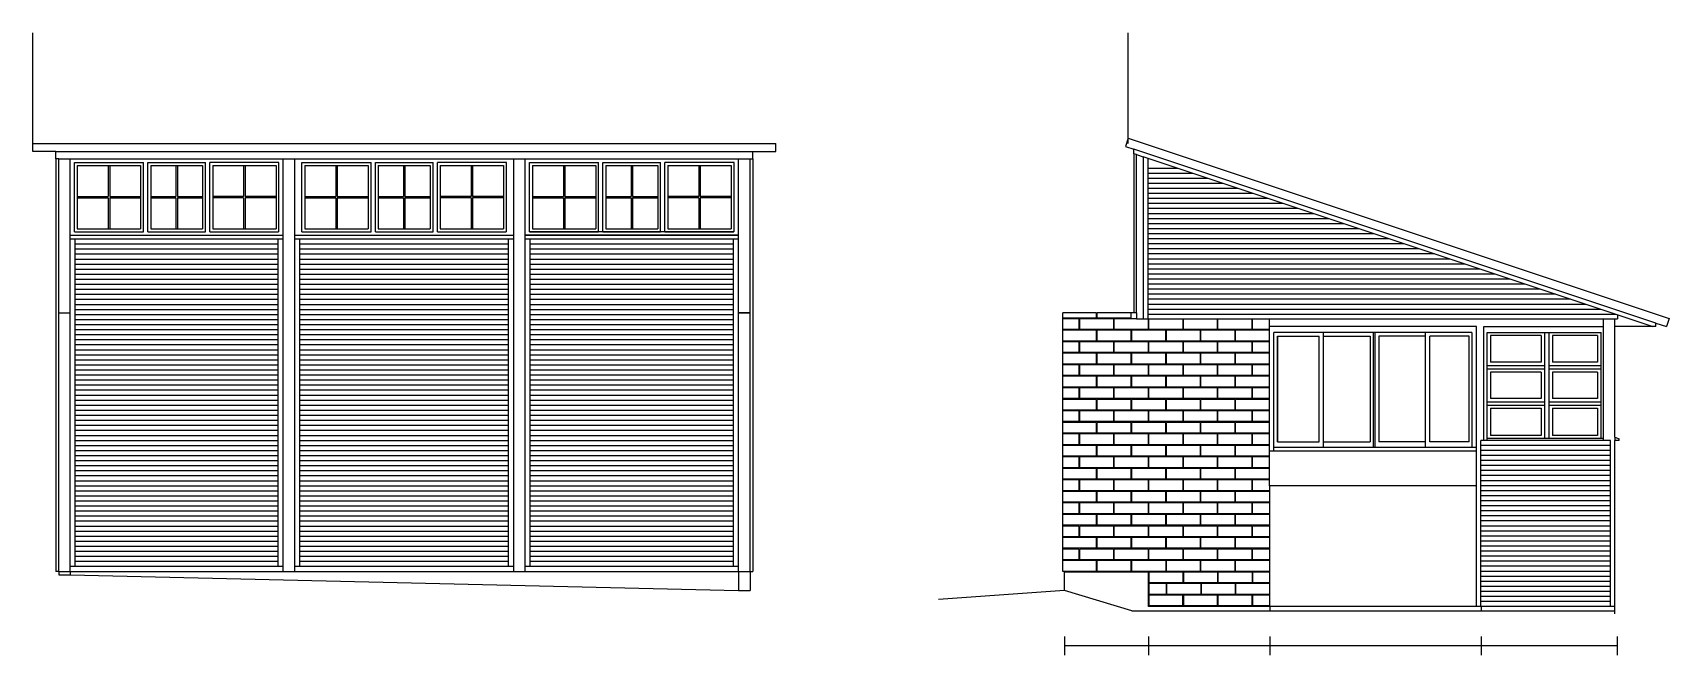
# Model space of a CAD drawing. Header units: inches. Extents: x 683 to 9370, y -498 to 3956.
# Drawn here: x 2832 to 3968, y 1784 to 2216 of the extents above; entities that cross this region are included whole.
import ezdxf

# ---------------------------------------------------------------- set-up
doc = ezdxf.new("R2010")
doc.units = ezdxf.units.IN
doc.header["$MEASUREMENT"] = 0
for name, color, linetype in [('blocks', 251, 'Continuous'), ('e1', 253, 'Continuous'), ('e2', 251, 'Continuous'), ('millwork', 40, 'Continuous'), ('walls', 7, 'Continuous')]:
    doc.layers.add(name, color=color, linetype=linetype)

msp = doc.modelspace()

# ---------------------------------------------------------------- linework, layer by layer
at = {"layer": 'blocks'}
for p, q in [((3570.8, 2018.2), (3547.3, 2018.2)), ((3558.6, 2017.7), (3547.3, 2017.7)), ((3558.6, 2017.7), (3558.6, 2010.2)), ((3582.6, 2017.7), (3559.1, 2017.7)), ((3559.1, 2010.2), (3559.1, 2017.7)), ((3570.8, 2018.2), (3570.8, 2021.7)), ((3571.3, 2018.2), (3571.3, 2021.7)), ((3594.8, 2018.2), (3571.3, 2018.2)), ((3582.6, 2017.7), (3582.6, 2010.2)), ((3598.6, 2017.7), (3583.1, 2017.7)), ((3583.1, 2010.2), (3583.1, 2017.7)), ((3594.8, 2018.2), (3594.8, 2021.7)), ((3606.6, 2017.7), (3606.6, 2010.2)), ((3607.1, 2010.2), (3607.1, 2017.7)), ((3630.6, 2017.7), (3630.6, 2010.2)), ((3631.1, 2010.2), (3631.1, 2017.7)), ((3654.6, 2017.7), (3654.6, 2010.2)), ((3655.1, 2010.2), (3655.1, 2017.7)), ((3678.6, 2017.7), (3678.6, 2010.2)), ((3679.1, 2010.2), (3679.1, 2017.7)), ((3558.6, 2010.2), (3547.3, 2010.2)), ((3570.8, 2009.7), (3547.3, 2009.7)), ((3570.8, 2002.2), (3547.3, 2002.2)), ((3558.6, 2001.7), (3547.3, 2001.7)), ((3558.6, 2001.7), (3558.6, 1994.2)), ((3582.6, 2010.2), (3559.1, 2010.2)), ((3582.6, 2001.7), (3559.1, 2001.7)), ((3559.1, 1994.2), (3559.1, 2001.7)), ((3570.8, 2002.2), (3570.8, 2009.7)), ((3594.8, 2009.7), (3571.3, 2009.7)), ((3571.3, 2002.2), (3571.3, 2009.7)), ((3594.8, 2002.2), (3571.3, 2002.2)), ((3582.6, 2001.7), (3582.6, 1994.2)), ((3606.6, 2010.2), (3583.1, 2010.2)), ((3583.1, 1994.2), (3583.1, 2001.7)), ((3606.6, 2001.7), (3583.1, 2001.7)), ((3594.8, 2002.2), (3594.8, 2009.7)), ((3595.3, 2002.2), (3595.3, 2009.7)), ((3618.8, 2009.7), (3595.3, 2009.7)), ((3618.8, 2002.2), (3595.3, 2002.2)), ((3606.6, 2001.7), (3606.6, 1994.2)), ((3630.6, 2010.2), (3607.1, 2010.2)), ((3630.6, 2001.7), (3607.1, 2001.7)), ((3607.1, 1994.2), (3607.1, 2001.7)), ((3618.8, 2002.2), (3618.8, 2009.7)), ((3642.8, 2009.7), (3619.3, 2009.7)), ((3619.3, 2002.2), (3619.3, 2009.7)), ((3642.8, 2002.2), (3619.3, 2002.2)), ((3630.6, 2001.7), (3630.6, 1994.2)), ((3654.6, 2010.2), (3631.1, 2010.2)), ((3631.1, 1994.2), (3631.1, 2001.7)), ((3654.6, 2001.7), (3631.1, 2001.7)), ((3642.8, 2009.7), (3642.8, 2002.2)), ((3666.8, 2009.7), (3643.3, 2009.7)), ((3643.3, 2002.2), (3643.3, 2009.7)), ((3666.8, 2002.2), (3643.3, 2002.2)), ((3654.6, 2001.7), (3654.6, 1994.2)), ((3678.6, 2010.2), (3655.1, 2010.2)), ((3678.6, 2001.7), (3655.1, 2001.7)), ((3655.1, 1994.2), (3655.1, 2001.7)), ((3666.8, 2009.7), (3666.8, 2002.2)), ((3690.8, 2009.7), (3667.3, 2009.7)), ((3667.3, 2002.2), (3667.3, 2009.7)), ((3690.8, 2002.2), (3667.3, 2002.2)), ((3678.6, 2001.7), (3678.6, 1994.2)), ((3690.8, 2010.2), (3679.1, 2010.2)), ((3679.1, 1994.2), (3679.1, 2001.7)), ((3690.8, 2001.7), (3679.1, 2001.7)), ((3558.6, 1994.2), (3547.3, 1994.2)), ((3570.8, 1993.7), (3547.3, 1993.7)), ((3582.6, 1994.2), (3559.1, 1994.2)), ((3570.8, 1986.2), (3570.8, 1993.7)), ((3594.8, 1993.7), (3571.3, 1993.7)), ((3571.3, 1986.2), (3571.3, 1993.7)), ((3606.6, 1994.2), (3583.1, 1994.2)), ((3594.8, 1986.2), (3594.8, 1993.7)), ((3595.3, 1986.2), (3595.3, 1993.7)), ((3618.8, 1993.7), (3595.3, 1993.7)), ((3630.6, 1994.2), (3607.1, 1994.2)), ((3618.8, 1986.2), (3618.8, 1993.7)), ((3642.8, 1993.7), (3619.3, 1993.7)), ((3619.3, 1986.2), (3619.3, 1993.7)), ((3654.6, 1994.2), (3631.1, 1994.2)), ((3642.8, 1993.7), (3642.8, 1986.2)), ((3666.8, 1993.7), (3643.3, 1993.7)), ((3643.3, 1986.2), (3643.3, 1993.7)), ((3678.6, 1994.2), (3655.1, 1994.2)), ((3666.8, 1993.7), (3666.8, 1986.2)), ((3690.8, 1993.7), (3667.3, 1993.7)), ((3667.3, 1986.2), (3667.3, 1993.7)), ((3690.8, 1994.2), (3679.1, 1994.2)), ((3570.8, 1986.2), (3547.3, 1986.2)), ((3558.6, 1985.7), (3547.3, 1985.7)), ((3558.6, 1978.2), (3547.3, 1978.2)), ((3570.8, 1977.7), (3547.3, 1977.7)), ((3558.6, 1985.7), (3558.6, 1978.2)), ((3559.1, 1978.2), (3559.1, 1985.7)), ((3582.6, 1985.7), (3559.1, 1985.7)), ((3582.6, 1978.2), (3559.1, 1978.2)), ((3570.8, 1970.2), (3570.8, 1977.7)), ((3594.8, 1986.2), (3571.3, 1986.2)), ((3594.8, 1977.7), (3571.3, 1977.7)), ((3571.3, 1970.2), (3571.3, 1977.7)), ((3582.6, 1985.7), (3582.6, 1978.2)), ((3583.1, 1978.2), (3583.1, 1985.7)), ((3606.6, 1985.7), (3583.1, 1985.7)), ((3606.6, 1978.2), (3583.1, 1978.2)), ((3594.8, 1970.2), (3594.8, 1977.7)), ((3618.8, 1986.2), (3595.3, 1986.2)), ((3595.3, 1970.2), (3595.3, 1977.7)), ((3618.8, 1977.7), (3595.3, 1977.7)), ((3606.6, 1985.7), (3606.6, 1978.2)), ((3630.6, 1985.7), (3607.1, 1985.7)), ((3607.1, 1978.2), (3607.1, 1985.7)), ((3630.6, 1978.2), (3607.1, 1978.2)), ((3618.8, 1970.2), (3618.8, 1977.7)), ((3642.8, 1986.2), (3619.3, 1986.2)), ((3642.8, 1977.7), (3619.3, 1977.7)), ((3619.3, 1970.2), (3619.3, 1977.7)), ((3630.6, 1985.7), (3630.6, 1978.2)), ((3631.1, 1978.2), (3631.1, 1985.7)), ((3654.6, 1985.7), (3631.1, 1985.7)), ((3654.6, 1978.2), (3631.1, 1978.2)), ((3642.8, 1977.7), (3642.8, 1970.2)), ((3666.8, 1986.2), (3643.3, 1986.2)), ((3666.8, 1977.7), (3643.3, 1977.7)), ((3643.3, 1970.2), (3643.3, 1977.7)), ((3654.6, 1985.7), (3654.6, 1978.2)), ((3655.1, 1978.2), (3655.1, 1985.7)), ((3678.6, 1985.7), (3655.1, 1985.7)), ((3678.6, 1978.2), (3655.1, 1978.2)), ((3666.8, 1977.7), (3666.8, 1970.2)), ((3690.8, 1986.2), (3667.3, 1986.2)), ((3690.8, 1977.7), (3667.3, 1977.7)), ((3667.3, 1970.2), (3667.3, 1977.7)), ((3678.6, 1985.7), (3678.6, 1978.2)), ((3679.1, 1978.2), (3679.1, 1985.7)), ((3690.8, 1985.7), (3679.1, 1985.7)), ((3690.8, 1978.2), (3679.1, 1978.2)), ((3570.8, 1970.2), (3547.3, 1970.2)), ((3558.6, 1969.7), (3547.3, 1969.7)), ((3558.6, 1969.7), (3558.6, 1962.2)), ((3582.6, 1969.7), (3559.1, 1969.7)), ((3559.1, 1962.2), (3559.1, 1969.7)), ((3594.8, 1970.2), (3571.3, 1970.2)), ((3582.6, 1969.7), (3582.6, 1962.2)), ((3583.1, 1962.2), (3583.1, 1969.7)), ((3606.6, 1969.7), (3583.1, 1969.7)), ((3618.8, 1970.2), (3595.3, 1970.2)), ((3606.6, 1969.7), (3606.6, 1962.2)), ((3630.6, 1969.7), (3607.1, 1969.7)), ((3607.1, 1962.2), (3607.1, 1969.7)), ((3642.8, 1970.2), (3619.3, 1970.2)), ((3630.6, 1969.7), (3630.6, 1962.2)), ((3631.1, 1962.2), (3631.1, 1969.7)), ((3654.6, 1969.7), (3631.1, 1969.7)), ((3666.8, 1970.2), (3643.3, 1970.2)), ((3654.6, 1969.7), (3654.6, 1962.2)), ((3678.6, 1969.7), (3655.1, 1969.7)), ((3655.1, 1962.2), (3655.1, 1969.7)), ((3690.8, 1970.2), (3667.3, 1970.2)), ((3678.6, 1969.7), (3678.6, 1962.2)), ((3679.1, 1962.2), (3679.1, 1969.7)), ((3690.8, 1969.7), (3679.1, 1969.7)), ((3558.6, 1962.2), (3547.3, 1962.2)), ((3570.8, 1961.7), (3547.3, 1961.7)), ((3582.6, 1962.2), (3559.1, 1962.2)), ((3570.8, 1954.2), (3570.8, 1961.7)), ((3594.8, 1961.7), (3571.3, 1961.7)), ((3571.3, 1954.2), (3571.3, 1961.7)), ((3606.6, 1962.2), (3583.1, 1962.2)), ((3594.8, 1954.2), (3594.8, 1961.7)), ((3595.3, 1954.2), (3595.3, 1961.7)), ((3618.8, 1961.7), (3595.3, 1961.7)), ((3630.6, 1962.2), (3607.1, 1962.2)), ((3618.8, 1954.2), (3618.8, 1961.7)), ((3642.8, 1961.7), (3619.3, 1961.7)), ((3619.3, 1954.2), (3619.3, 1961.7)), ((3654.6, 1962.2), (3631.1, 1962.2)), ((3642.8, 1961.7), (3642.8, 1954.2)), ((3666.8, 1961.7), (3643.3, 1961.7)), ((3643.3, 1954.2), (3643.3, 1961.7)), ((3678.6, 1962.2), (3655.1, 1962.2)), ((3666.8, 1961.7), (3666.8, 1954.2)), ((3690.8, 1961.7), (3667.3, 1961.7)), ((3667.3, 1954.2), (3667.3, 1961.7)), ((3690.8, 1962.2), (3679.1, 1962.2)), ((3570.8, 1954.2), (3547.3, 1954.2)), ((3558.6, 1953.7), (3547.3, 1953.7)), ((3558.6, 1946.2), (3547.3, 1946.2)), ((3570.8, 1945.7), (3547.3, 1945.7)), ((3558.6, 1953.7), (3558.6, 1946.2)), ((3582.6, 1953.7), (3559.1, 1953.7)), ((3559.1, 1946.2), (3559.1, 1953.7)), ((3582.6, 1946.2), (3559.1, 1946.2)), ((3570.8, 1938.2), (3570.8, 1945.7)), ((3594.8, 1954.2), (3571.3, 1954.2)), ((3594.8, 1945.7), (3571.3, 1945.7)), ((3571.3, 1938.2), (3571.3, 1945.7)), ((3582.6, 1953.7), (3582.6, 1946.2)), ((3583.1, 1946.2), (3583.1, 1953.7)), ((3606.6, 1953.7), (3583.1, 1953.7)), ((3606.6, 1946.2), (3583.1, 1946.2)), ((3594.8, 1938.2), (3594.8, 1945.7)), ((3618.8, 1954.2), (3595.3, 1954.2)), ((3595.3, 1938.2), (3595.3, 1945.7)), ((3618.8, 1945.7), (3595.3, 1945.7)), ((3606.6, 1953.7), (3606.6, 1946.2)), ((3630.6, 1953.7), (3607.1, 1953.7)), ((3607.1, 1946.2), (3607.1, 1953.7)), ((3630.6, 1946.2), (3607.1, 1946.2)), ((3618.8, 1938.2), (3618.8, 1945.7)), ((3642.8, 1954.2), (3619.3, 1954.2)), ((3642.8, 1945.7), (3619.3, 1945.7)), ((3619.3, 1938.2), (3619.3, 1945.7)), ((3630.6, 1953.7), (3630.6, 1946.2)), ((3631.1, 1946.2), (3631.1, 1953.7)), ((3654.6, 1953.7), (3631.1, 1953.7)), ((3654.6, 1946.2), (3631.1, 1946.2)), ((3642.8, 1945.7), (3642.8, 1938.2)), ((3666.8, 1954.2), (3643.3, 1954.2)), ((3666.8, 1945.7), (3643.3, 1945.7)), ((3643.3, 1938.2), (3643.3, 1945.7)), ((3654.6, 1953.7), (3654.6, 1946.2)), ((3678.6, 1953.7), (3655.1, 1953.7)), ((3655.1, 1946.2), (3655.1, 1953.7)), ((3678.6, 1946.2), (3655.1, 1946.2)), ((3666.8, 1945.7), (3666.8, 1938.2)), ((3690.8, 1954.2), (3667.3, 1954.2)), ((3690.8, 1945.7), (3667.3, 1945.7)), ((3667.3, 1938.2), (3667.3, 1945.7)), ((3678.6, 1953.7), (3678.6, 1946.2)), ((3679.1, 1946.2), (3679.1, 1953.7)), ((3690.8, 1953.7), (3679.1, 1953.7)), ((3690.8, 1946.2), (3679.1, 1946.2)), ((3570.8, 1938.2), (3547.3, 1938.2)), ((3558.6, 1937.7), (3547.3, 1937.7)), ((3558.6, 1937.7), (3558.6, 1930.2)), ((3582.6, 1937.7), (3559.1, 1937.7)), ((3559.1, 1930.2), (3559.1, 1937.7)), ((3594.8, 1938.2), (3571.3, 1938.2)), ((3582.6, 1937.7), (3582.6, 1930.2)), ((3583.1, 1930.2), (3583.1, 1937.7)), ((3606.6, 1937.7), (3583.1, 1937.7)), ((3618.8, 1938.2), (3595.3, 1938.2)), ((3606.6, 1937.7), (3606.6, 1930.2)), ((3630.6, 1937.7), (3607.1, 1937.7)), ((3607.1, 1930.2), (3607.1, 1937.7)), ((3642.8, 1938.2), (3619.3, 1938.2)), ((3630.6, 1937.7), (3630.6, 1930.2)), ((3631.1, 1930.2), (3631.1, 1937.7)), ((3654.6, 1937.7), (3631.1, 1937.7)), ((3666.8, 1938.2), (3643.3, 1938.2)), ((3654.6, 1937.7), (3654.6, 1930.2)), ((3678.6, 1937.7), (3655.1, 1937.7)), ((3655.1, 1930.2), (3655.1, 1937.7)), ((3690.8, 1938.2), (3667.3, 1938.2)), ((3678.6, 1937.7), (3678.6, 1930.2)), ((3679.1, 1930.2), (3679.1, 1937.7)), ((3690.8, 1937.7), (3679.1, 1937.7)), ((3558.6, 1930.2), (3547.3, 1930.2)), ((3570.8, 1929.7), (3547.3, 1929.7)), ((3570.8, 1922.2), (3547.3, 1922.2)), ((3558.6, 1921.7), (3547.3, 1921.7)), ((3558.6, 1921.7), (3558.6, 1914.2)), ((3582.6, 1930.2), (3559.1, 1930.2)), ((3582.6, 1921.7), (3559.1, 1921.7)), ((3559.1, 1914.2), (3559.1, 1921.7)), ((3570.8, 1922.2), (3570.8, 1929.7)), ((3594.8, 1929.7), (3571.3, 1929.7)), ((3571.3, 1922.2), (3571.3, 1929.7)), ((3594.8, 1922.2), (3571.3, 1922.2)), ((3582.6, 1921.7), (3582.6, 1914.2)), ((3606.6, 1930.2), (3583.1, 1930.2)), ((3583.1, 1914.2), (3583.1, 1921.7)), ((3606.6, 1921.7), (3583.1, 1921.7)), ((3594.8, 1922.2), (3594.8, 1929.7)), ((3595.3, 1922.2), (3595.3, 1929.7)), ((3618.8, 1929.7), (3595.3, 1929.7)), ((3618.8, 1922.2), (3595.3, 1922.2)), ((3606.6, 1921.7), (3606.6, 1914.2)), ((3630.6, 1930.2), (3607.1, 1930.2)), ((3630.6, 1921.7), (3607.1, 1921.7)), ((3607.1, 1914.2), (3607.1, 1921.7)), ((3618.8, 1922.2), (3618.8, 1929.7)), ((3642.8, 1929.7), (3619.3, 1929.7)), ((3619.3, 1922.2), (3619.3, 1929.7)), ((3642.8, 1922.2), (3619.3, 1922.2)), ((3630.6, 1921.7), (3630.6, 1914.2)), ((3654.6, 1930.2), (3631.1, 1930.2)), ((3631.1, 1914.2), (3631.1, 1921.7)), ((3654.6, 1921.7), (3631.1, 1921.7)), ((3642.8, 1929.7), (3642.8, 1922.2)), ((3666.8, 1929.7), (3643.3, 1929.7)), ((3643.3, 1922.2), (3643.3, 1929.7)), ((3666.8, 1922.2), (3643.3, 1922.2)), ((3654.6, 1921.7), (3654.6, 1914.2)), ((3678.6, 1930.2), (3655.1, 1930.2)), ((3678.6, 1921.7), (3655.1, 1921.7)), ((3655.1, 1914.2), (3655.1, 1921.7)), ((3666.8, 1929.7), (3666.8, 1922.2)), ((3690.8, 1929.7), (3667.3, 1929.7)), ((3667.3, 1922.2), (3667.3, 1929.7)), ((3690.8, 1922.2), (3667.3, 1922.2)), ((3678.6, 1921.7), (3678.6, 1914.2)), ((3690.8, 1930.2), (3679.1, 1930.2)), ((3679.1, 1914.2), (3679.1, 1921.7)), ((3690.8, 1921.7), (3679.1, 1921.7)), ((3558.6, 1914.2), (3547.3, 1914.2)), ((3570.8, 1913.7), (3547.3, 1913.7)), ((3582.6, 1914.2), (3559.1, 1914.2)), ((3570.8, 1906.2), (3570.8, 1913.7)), ((3571.3, 1906.2), (3571.3, 1913.7)), ((3594.8, 1913.7), (3571.3, 1913.7)), ((3606.6, 1914.2), (3583.1, 1914.2)), ((3594.8, 1906.2), (3594.8, 1913.7)), ((3595.3, 1906.2), (3595.3, 1913.7)), ((3618.8, 1913.7), (3595.3, 1913.7)), ((3630.6, 1914.2), (3607.1, 1914.2)), ((3618.8, 1906.2), (3618.8, 1913.7)), ((3619.3, 1906.2), (3619.3, 1913.7)), ((3642.8, 1913.7), (3619.3, 1913.7)), ((3654.6, 1914.2), (3631.1, 1914.2)), ((3642.8, 1913.7), (3642.8, 1906.2)), ((3643.3, 1906.2), (3643.3, 1913.7)), ((3666.8, 1913.7), (3643.3, 1913.7)), ((3678.6, 1914.2), (3655.1, 1914.2)), ((3666.8, 1913.7), (3666.8, 1906.2)), ((3667.3, 1906.2), (3667.3, 1913.7)), ((3690.8, 1913.7), (3667.3, 1913.7)), ((3690.8, 1914.2), (3679.1, 1914.2)), ((3570.8, 1906.2), (3547.3, 1906.2)), ((3558.6, 1905.7), (3547.3, 1905.7)), ((3558.6, 1898.2), (3547.3, 1898.2)), ((3570.8, 1897.7), (3547.3, 1897.7)), ((3558.6, 1905.7), (3558.6, 1898.2)), ((3582.6, 1905.7), (3559.1, 1905.7)), ((3559.1, 1898.2), (3559.1, 1905.7)), ((3582.6, 1898.2), (3559.1, 1898.2)), ((3570.8, 1890.2), (3570.8, 1897.7)), ((3594.8, 1906.2), (3571.3, 1906.2)), ((3594.8, 1897.7), (3571.3, 1897.7)), ((3571.3, 1890.2), (3571.3, 1897.7)), ((3582.6, 1905.7), (3582.6, 1898.2)), ((3606.6, 1905.7), (3583.1, 1905.7)), ((3583.1, 1898.2), (3583.1, 1905.7)), ((3606.6, 1898.2), (3583.1, 1898.2)), ((3594.8, 1890.2), (3594.8, 1897.7)), ((3618.8, 1906.2), (3595.3, 1906.2)), ((3595.3, 1890.2), (3595.3, 1897.7)), ((3618.8, 1897.7), (3595.3, 1897.7)), ((3606.6, 1905.7), (3606.6, 1898.2)), ((3630.6, 1905.7), (3607.1, 1905.7)), ((3607.1, 1898.2), (3607.1, 1905.7)), ((3630.6, 1898.2), (3607.1, 1898.2)), ((3618.8, 1890.2), (3618.8, 1897.7)), ((3642.8, 1906.2), (3619.3, 1906.2)), ((3642.8, 1897.7), (3619.3, 1897.7)), ((3619.3, 1890.2), (3619.3, 1897.7)), ((3630.6, 1905.7), (3630.6, 1898.2)), ((3654.6, 1905.7), (3631.1, 1905.7)), ((3631.1, 1898.2), (3631.1, 1905.7)), ((3654.6, 1898.2), (3631.1, 1898.2)), ((3642.8, 1897.7), (3642.8, 1890.2)), ((3666.8, 1906.2), (3643.3, 1906.2)), ((3666.8, 1897.7), (3643.3, 1897.7)), ((3643.3, 1890.2), (3643.3, 1897.7)), ((3654.6, 1905.7), (3654.6, 1898.2)), ((3678.6, 1905.7), (3655.1, 1905.7)), ((3655.1, 1898.2), (3655.1, 1905.7)), ((3678.6, 1898.2), (3655.1, 1898.2)), ((3666.8, 1897.7), (3666.8, 1890.2)), ((3690.8, 1906.2), (3667.3, 1906.2)), ((3690.8, 1897.7), (3667.3, 1897.7)), ((3667.3, 1890.2), (3667.3, 1897.7)), ((3678.6, 1905.7), (3678.6, 1898.2)), ((3690.8, 1905.7), (3679.1, 1905.7)), ((3679.1, 1898.2), (3679.1, 1905.7)), ((3690.8, 1898.2), (3679.1, 1898.2)), ((3570.8, 1890.2), (3547.3, 1890.2)), ((3558.6, 1889.7), (3547.3, 1889.7)), ((3558.6, 1889.7), (3558.6, 1882.2)), ((3582.6, 1889.7), (3559.1, 1889.7)), ((3559.1, 1882.2), (3559.1, 1889.7)), ((3594.8, 1890.2), (3571.3, 1890.2)), ((3582.6, 1889.7), (3582.6, 1882.2)), ((3583.1, 1882.2), (3583.1, 1889.7)), ((3606.6, 1889.7), (3583.1, 1889.7)), ((3618.8, 1890.2), (3595.3, 1890.2)), ((3606.6, 1889.7), (3606.6, 1882.2)), ((3630.6, 1889.7), (3607.1, 1889.7)), ((3607.1, 1882.2), (3607.1, 1889.7)), ((3642.8, 1890.2), (3619.3, 1890.2)), ((3630.6, 1889.7), (3630.6, 1882.2)), ((3631.1, 1882.2), (3631.1, 1889.7)), ((3654.6, 1889.7), (3631.1, 1889.7)), ((3666.8, 1890.2), (3643.3, 1890.2)), ((3654.6, 1889.7), (3654.6, 1882.2)), ((3678.6, 1889.7), (3655.1, 1889.7)), ((3655.1, 1882.2), (3655.1, 1889.7)), ((3690.8, 1890.2), (3667.3, 1890.2)), ((3678.6, 1889.7), (3678.6, 1882.2)), ((3679.1, 1882.2), (3679.1, 1889.7)), ((3690.8, 1889.7), (3679.1, 1889.7)), ((3558.6, 1882.2), (3547.3, 1882.2)), ((3570.8, 1881.7), (3547.3, 1881.7)), ((3582.6, 1882.2), (3559.1, 1882.2)), ((3570.8, 1874.2), (3570.8, 1881.7)), ((3594.8, 1881.7), (3571.3, 1881.7)), ((3571.3, 1874.2), (3571.3, 1881.7)), ((3606.6, 1882.2), (3583.1, 1882.2)), ((3594.8, 1874.2), (3594.8, 1881.7)), ((3595.3, 1874.2), (3595.3, 1881.7)), ((3618.8, 1881.7), (3595.3, 1881.7)), ((3630.6, 1882.2), (3607.1, 1882.2)), ((3618.8, 1874.2), (3618.8, 1881.7)), ((3642.8, 1881.7), (3619.3, 1881.7)), ((3619.3, 1874.2), (3619.3, 1881.7)), ((3654.6, 1882.2), (3631.1, 1882.2)), ((3642.8, 1881.7), (3642.8, 1874.2)), ((3666.8, 1881.7), (3643.3, 1881.7)), ((3643.3, 1874.2), (3643.3, 1881.7)), ((3678.6, 1882.2), (3655.1, 1882.2)), ((3666.8, 1881.7), (3666.8, 1874.2)), ((3690.8, 1881.7), (3667.3, 1881.7)), ((3667.3, 1874.2), (3667.3, 1881.7)), ((3690.8, 1882.2), (3679.1, 1882.2)), ((3570.8, 1874.2), (3547.3, 1874.2)), ((3558.6, 1873.7), (3547.3, 1873.7)), ((3558.6, 1866.2), (3547.3, 1866.2)), ((3570.8, 1865.7), (3547.3, 1865.7)), ((3558.6, 1873.7), (3558.6, 1866.2)), ((3582.6, 1873.7), (3559.1, 1873.7)), ((3559.1, 1866.2), (3559.1, 1873.7)), ((3582.6, 1866.2), (3559.1, 1866.2)), ((3570.8, 1858.2), (3570.8, 1865.7)), ((3594.8, 1874.2), (3571.3, 1874.2)), ((3594.8, 1865.7), (3571.3, 1865.7)), ((3571.3, 1858.2), (3571.3, 1865.7)), ((3582.6, 1873.7), (3582.6, 1866.2)), ((3583.1, 1866.2), (3583.1, 1873.7)), ((3606.6, 1873.7), (3583.1, 1873.7)), ((3606.6, 1866.2), (3583.1, 1866.2)), ((3594.8, 1858.2), (3594.8, 1865.7)), ((3618.8, 1874.2), (3595.3, 1874.2)), ((3595.3, 1858.2), (3595.3, 1865.7)), ((3618.8, 1865.7), (3595.3, 1865.7)), ((3606.6, 1873.7), (3606.6, 1866.2)), ((3630.6, 1873.7), (3607.1, 1873.7)), ((3607.1, 1866.2), (3607.1, 1873.7)), ((3630.6, 1866.2), (3607.1, 1866.2)), ((3618.8, 1858.2), (3618.8, 1865.7)), ((3642.8, 1874.2), (3619.3, 1874.2)), ((3642.8, 1865.7), (3619.3, 1865.7)), ((3619.3, 1858.2), (3619.3, 1865.7)), ((3630.6, 1873.7), (3630.6, 1866.2)), ((3631.1, 1866.2), (3631.1, 1873.7)), ((3654.6, 1873.7), (3631.1, 1873.7)), ((3654.6, 1866.2), (3631.1, 1866.2)), ((3642.8, 1865.7), (3642.8, 1858.2)), ((3666.8, 1874.2), (3643.3, 1874.2)), ((3666.8, 1865.7), (3643.3, 1865.7)), ((3643.3, 1858.2), (3643.3, 1865.7)), ((3654.6, 1873.7), (3654.6, 1866.2)), ((3678.6, 1873.7), (3655.1, 1873.7)), ((3655.1, 1866.2), (3655.1, 1873.7)), ((3678.6, 1866.2), (3655.1, 1866.2)), ((3666.8, 1865.7), (3666.8, 1858.2)), ((3690.8, 1874.2), (3667.3, 1874.2)), ((3690.8, 1865.7), (3667.3, 1865.7)), ((3667.3, 1858.2), (3667.3, 1865.7)), ((3678.6, 1873.7), (3678.6, 1866.2)), ((3679.1, 1866.2), (3679.1, 1873.7)), ((3690.8, 1873.7), (3679.1, 1873.7)), ((3690.8, 1866.2), (3679.1, 1866.2)), ((3570.8, 1858.2), (3547.3, 1858.2)), ((3558.6, 1857.7), (3547.3, 1857.7)), ((3558.6, 1857.7), (3558.6, 1850.2)), ((3582.6, 1857.7), (3559.1, 1857.7)), ((3559.1, 1850.2), (3559.1, 1857.7)), ((3594.8, 1858.2), (3571.3, 1858.2)), ((3582.6, 1857.7), (3582.6, 1850.2)), ((3583.1, 1850.2), (3583.1, 1857.7)), ((3606.6, 1857.7), (3583.1, 1857.7)), ((3618.8, 1858.2), (3595.3, 1858.2)), ((3606.6, 1857.7), (3606.6, 1850.2)), ((3630.6, 1857.7), (3607.1, 1857.7)), ((3607.1, 1850.2), (3607.1, 1857.7)), ((3642.8, 1858.2), (3619.3, 1858.2)), ((3630.6, 1857.7), (3630.6, 1850.2)), ((3631.1, 1850.2), (3631.1, 1857.7)), ((3654.6, 1857.7), (3631.1, 1857.7)), ((3666.8, 1858.2), (3643.3, 1858.2)), ((3654.6, 1857.7), (3654.6, 1850.2)), ((3678.6, 1857.7), (3655.1, 1857.7)), ((3655.1, 1850.2), (3655.1, 1857.7)), ((3690.8, 1858.2), (3667.3, 1858.2)), ((3678.6, 1857.7), (3678.6, 1850.2)), ((3690.8, 1857.7), (3679.1, 1857.7)), ((3679.1, 1850.2), (3679.1, 1857.7)), ((3558.6, 1850.2), (3547.3, 1850.2)), ((3570.8, 1849.7), (3547.3, 1849.7)), ((3570.8, 1842.2), (3547.3, 1842.2)), ((3582.6, 1850.2), (3559.1, 1850.2)), ((3570.8, 1842.2), (3570.8, 1849.7)), ((3594.8, 1849.7), (3571.3, 1849.7)), ((3571.3, 1842.2), (3571.3, 1849.7)), ((3594.8, 1842.2), (3571.3, 1842.2)), ((3606.6, 1850.2), (3583.1, 1850.2)), ((3594.8, 1842.2), (3594.8, 1849.7)), ((3595.3, 1842.2), (3595.3, 1849.7)), ((3618.8, 1849.7), (3595.3, 1849.7)), ((3618.8, 1842.2), (3595.3, 1842.2)), ((3630.6, 1850.2), (3607.1, 1850.2)), ((3630.8, 1841.7), (3607.3, 1841.7)), ((3607.3, 1834.2), (3607.3, 1841.7)), ((3618.8, 1849.7), (3618.8, 1842.2)), ((3642.8, 1849.7), (3619.3, 1849.7)), ((3619.3, 1842.2), (3619.3, 1849.7)), ((3642.8, 1842.2), (3619.3, 1842.2)), ((3630.8, 1841.7), (3630.8, 1834.2)), ((3654.6, 1850.2), (3631.1, 1850.2)), ((3631.3, 1834.2), (3631.3, 1841.7)), ((3654.8, 1841.7), (3631.3, 1841.7)), ((3642.8, 1849.7), (3642.8, 1842.2)), ((3666.8, 1849.7), (3643.3, 1849.7)), ((3643.3, 1842.2), (3643.3, 1849.7)), ((3666.8, 1842.2), (3643.3, 1842.2)), ((3654.8, 1841.7), (3654.8, 1834.2)), ((3678.6, 1850.2), (3655.1, 1850.2)), ((3678.8, 1841.7), (3655.3, 1841.7)), ((3655.3, 1834.2), (3655.3, 1841.7)), ((3666.8, 1849.7), (3666.8, 1842.2)), ((3690.8, 1849.7), (3667.3, 1849.7)), ((3667.3, 1842.2), (3667.3, 1849.7)), ((3690.8, 1842.2), (3667.3, 1842.2)), ((3678.8, 1841.7), (3678.8, 1834.2)), ((3690.8, 1850.2), (3679.1, 1850.2)), ((3690.8, 1841.7), (3679.3, 1841.7)), ((3679.3, 1834.2), (3679.3, 1841.7)), ((3630.8, 1834.2), (3607.3, 1834.2)), ((3607.3, 1826.2), (3607.3, 1833.7)), ((3619.1, 1833.7), (3607.3, 1833.7)), ((3619.1, 1833.7), (3619.1, 1826.2)), ((3643.1, 1833.7), (3619.6, 1833.7)), ((3619.6, 1826.2), (3619.6, 1833.7)), ((3654.8, 1834.2), (3631.3, 1834.2)), ((3643.1, 1833.7), (3643.1, 1826.2)), ((3643.6, 1826.2), (3643.6, 1833.7)), ((3667.1, 1833.7), (3643.6, 1833.7)), ((3678.8, 1834.2), (3655.3, 1834.2)), ((3667.1, 1833.7), (3667.1, 1826.2)), ((3667.6, 1826.2), (3667.6, 1833.7)), ((3690.8, 1833.7), (3667.6, 1833.7)), ((3690.8, 1834.2), (3679.3, 1834.2)), ((3619.1, 1826.2), (3607.3, 1826.2)), ((3630.8, 1825.7), (3607.3, 1825.7)), ((3607.3, 1818.2), (3607.3, 1825.7)), ((3630.8, 1818.2), (3607.3, 1818.2)), ((3643.1, 1826.2), (3619.6, 1826.2)), ((3630.8, 1818.2), (3630.8, 1825.7)), ((3631.3, 1818.2), (3631.3, 1825.7)), ((3654.8, 1825.7), (3631.3, 1825.7)), ((3654.8, 1818.2), (3631.3, 1818.2)), ((3667.1, 1826.2), (3643.6, 1826.2)), ((3654.8, 1818.2), (3654.8, 1825.7)), ((3678.8, 1825.7), (3655.3, 1825.7)), ((3655.3, 1818.2), (3655.3, 1825.7)), ((3678.8, 1818.2), (3655.3, 1818.2)), ((3690.8, 1826.2), (3667.6, 1826.2)), ((3678.8, 1818.2), (3678.8, 1825.7)), ((3690.8, 1825.7), (3679.3, 1825.7)), ((3679.3, 1818.2), (3679.3, 1825.7)), ((3690.8, 1818.2), (3679.3, 1818.2))]:
    msp.add_line(p, q, dxfattribs=at)
at = {"layer": 'e1'}
for p, q in [((2848.2, 2133.8), (3332.2, 2133.8)), ((2858.2, 2021.7), (2858.2, 2128.7)), ((3006.1, 1842.2), (3006.1, 2128.7)), ((3014.1, 1842.2), (3014.1, 2128.7)), ((3166.1, 1842.2), (3166.1, 2128.7)), ((3174.1, 1842.2), (3174.1, 2128.7)), ((3322.2, 2021.7), (3322.2, 2128.7)), ((3598.6, 2131.7), (3603.1, 2130.2)), ((3603.1, 2130.2), (3603.1, 2017.7)), ((2858.2, 2073.2), (3006.1, 2073.2)), ((3014.1, 2073.2), (3166.1, 2073.2)), ((3174.1, 2073.2), (3322.2, 2073.2)), ((3598.6, 2021.7), (3598.6, 2017.7)), ((3598.6, 2017.7), (3932.6, 2017.7)), ((3690.8, 1901.7), (3690.8, 2017.7)), ((3930.6, 2012.2), (3930.6, 2017.7)), ((3959.1, 2012.2), (3930.6, 2012.2)), ((3933.6, 1933.2), (3930.6, 1933.2)), ((2858.2, 1845.7), (3006.1, 1845.7)), ((2858.2, 1842.2), (3322.2, 1842.2)), ((3014.1, 1845.7), (3166.1, 1845.7)), ((3174.1, 1845.7), (3322.2, 1845.7))]:
    msp.add_line(p, q, dxfattribs=at)
at = {"layer": 'e2'}
for p, q in [((2848.2, 2128.7), (2848.2, 1842.2)), ((2850.2, 2128.7), (3330.2, 2128.7)), ((2861.1, 2078.2), (2861.1, 2126.2)), ((2861.1, 2126.2), (2909.1, 2126.2)), ((2909.1, 2078.2), (2909.1, 2126.2)), ((2912.1, 2126.2), (2952.1, 2126.2)), ((2912.1, 2078.2), (2912.1, 2126.2)), ((2952.1, 2078.2), (2952.1, 2126.2)), ((3003.1, 2126.2), (2955.1, 2126.2)), ((2955.1, 2078.2), (2955.1, 2126.2)), ((3003.1, 2078.2), (3003.1, 2126.2)), ((3019.1, 2078.2), (3019.1, 2126.2)), ((3019.1, 2126.2), (3067.1, 2126.2)), ((3067.1, 2078.2), (3067.1, 2126.2)), ((3070.1, 2126.2), (3110.1, 2126.2)), ((3070.1, 2078.2), (3070.1, 2126.2)), ((3110.1, 2078.2), (3110.1, 2126.2)), ((3161.1, 2126.2), (3113.1, 2126.2)), ((3113.1, 2078.2), (3113.1, 2126.2)), ((3161.1, 2078.2), (3161.1, 2126.2)), ((3177.1, 2078.2), (3177.1, 2126.2)), ((3177.1, 2126.2), (3225.1, 2126.2)), ((3225.1, 2078.2), (3225.1, 2126.2)), ((3228.1, 2126.2), (3268.1, 2126.2)), ((3228.1, 2078.2), (3228.1, 2126.2)), ((3268.1, 2078.2), (3268.1, 2126.2)), ((3319.1, 2126.2), (3271.1, 2126.2)), ((3271.1, 2078.2), (3271.1, 2126.2)), ((3319.1, 2078.2), (3319.1, 2126.2)), ((3332.2, 2128.7), (3332.2, 1842.2)), ((3959.1, 2014.7), (3596.6, 2135.5)), ((3596.6, 2132.3), (3596.6, 2021.7)), ((3957.2, 2012.1), (3603.1, 2130.2)), ((3606.6, 2017.7), (3606.6, 2129)), ((2863.1, 2124.2), (2907.1, 2124.2)), ((2863.1, 2124.2), (2863.1, 2080.2)), ((2884.6, 2124.2), (2884.6, 2102.7)), ((2885.6, 2124.2), (2885.6, 2102.7)), ((2907.1, 2124.2), (2907.1, 2080.2)), ((2914.1, 2124.2), (2914.1, 2080.2)), ((2914.1, 2124.2), (2950.1, 2124.2)), ((2931.6, 2124.2), (2931.6, 2102.7)), ((2932.6, 2124.2), (2932.6, 2102.7)), ((2950.1, 2124.2), (2950.1, 2080.2)), ((2957.1, 2124.2), (2957.1, 2080.2)), ((2957.1, 2124.2), (3001.1, 2124.2)), ((2978.6, 2124.2), (2978.6, 2102.7)), ((2979.6, 2124.2), (2979.6, 2102.7)), ((3001.1, 2124.2), (3001.1, 2080.2)), ((3021.1, 2124.2), (3065.1, 2124.2)), ((3021.1, 2124.2), (3021.1, 2080.2)), ((3042.6, 2124.2), (3042.6, 2102.7)), ((3043.6, 2124.2), (3043.6, 2102.7)), ((3065.1, 2124.2), (3065.1, 2080.2)), ((3072.1, 2124.2), (3108.1, 2124.2)), ((3072.1, 2124.2), (3072.1, 2080.2)), ((3089.6, 2124.2), (3089.6, 2102.7)), ((3090.6, 2124.2), (3090.6, 2102.7)), ((3108.1, 2124.2), (3108.1, 2080.2)), ((3115.1, 2124.2), (3159.1, 2124.2)), ((3115.1, 2124.2), (3115.1, 2080.2)), ((3136.6, 2124.2), (3136.6, 2102.7)), ((3137.6, 2124.2), (3137.6, 2102.7)), ((3159.1, 2124.2), (3159.1, 2080.2)), ((3179.1, 2124.2), (3223.1, 2124.2)), ((3179.1, 2124.2), (3179.1, 2080.2)), ((3200.6, 2124.2), (3200.6, 2102.7)), ((3201.6, 2124.2), (3201.6, 2102.7)), ((3223.1, 2124.2), (3223.1, 2080.2)), ((3230.1, 2124.2), (3266.1, 2124.2)), ((3230.1, 2124.2), (3230.1, 2080.2)), ((3247.6, 2124.2), (3247.6, 2102.7)), ((3248.6, 2124.2), (3248.6, 2102.7)), ((3266.1, 2124.2), (3266.1, 2080.2)), ((3273.1, 2124.2), (3317.1, 2124.2)), ((3273.1, 2124.2), (3273.1, 2080.2)), ((3294.6, 2124.2), (3294.6, 2102.7)), ((3295.6, 2124.2), (3295.6, 2102.7)), ((3317.1, 2124.2), (3317.1, 2080.2)), ((3626.9, 2122.2), (3606.6, 2122.2)), ((3637.4, 2118.7), (3606.6, 2118.7)), ((3647.9, 2115.2), (3606.6, 2115.2)), ((2863.1, 2102.7), (2884.6, 2102.7)), ((2885.6, 2102.7), (2907.1, 2102.7)), ((2914.1, 2102.7), (2931.6, 2102.7)), ((2932.6, 2102.7), (2950.1, 2102.7)), ((2978.6, 2102.7), (2957.1, 2102.7)), ((3001.1, 2102.7), (2979.6, 2102.7)), ((3021.1, 2102.7), (3042.6, 2102.7)), ((3043.6, 2102.7), (3065.1, 2102.7)), ((3072.1, 2102.7), (3089.6, 2102.7)), ((3090.6, 2102.7), (3108.1, 2102.7)), ((3136.6, 2102.7), (3115.1, 2102.7)), ((3159.1, 2102.7), (3137.6, 2102.7)), ((3179.1, 2102.7), (3200.6, 2102.7)), ((3201.6, 2102.7), (3223.1, 2102.7)), ((3230.1, 2102.7), (3247.6, 2102.7)), ((3248.6, 2102.7), (3266.1, 2102.7)), ((3294.6, 2102.7), (3273.1, 2102.7)), ((3317.1, 2102.7), (3295.6, 2102.7)), ((3658.4, 2111.7), (3606.6, 2111.7)), ((3668.9, 2108.2), (3606.6, 2108.2)), ((3679.4, 2104.7), (3606.6, 2104.7)), ((2863.1, 2101.7), (2884.6, 2101.7)), ((2884.6, 2101.7), (2884.6, 2080.2)), ((2885.6, 2101.7), (2885.6, 2080.2)), ((2885.6, 2101.7), (2907.1, 2101.7)), ((2914.1, 2101.7), (2931.6, 2101.7)), ((2931.6, 2101.7), (2931.6, 2080.2)), ((2932.6, 2101.7), (2932.6, 2080.2)), ((2932.6, 2101.7), (2950.1, 2101.7)), ((2978.6, 2101.7), (2957.1, 2101.7)), ((2978.6, 2101.7), (2978.6, 2080.2)), ((2979.6, 2101.7), (2979.6, 2080.2)), ((3001.1, 2101.7), (2979.6, 2101.7)), ((3021.1, 2101.7), (3042.6, 2101.7)), ((3042.6, 2101.7), (3042.6, 2080.2)), ((3043.6, 2101.7), (3043.6, 2080.2)), ((3043.6, 2101.7), (3065.1, 2101.7)), ((3072.1, 2101.7), (3089.6, 2101.7)), ((3089.6, 2101.7), (3089.6, 2080.2)), ((3090.6, 2101.7), (3108.1, 2101.7)), ((3090.6, 2101.7), (3090.6, 2080.2)), ((3136.6, 2101.7), (3115.1, 2101.7)), ((3136.6, 2101.7), (3136.6, 2080.2)), ((3137.6, 2101.7), (3137.6, 2080.2)), ((3159.1, 2101.7), (3137.6, 2101.7)), ((3179.1, 2101.7), (3200.6, 2101.7)), ((3200.6, 2101.7), (3200.6, 2080.2)), ((3201.6, 2101.7), (3201.6, 2080.2)), ((3201.6, 2101.7), (3223.1, 2101.7)), ((3230.1, 2101.7), (3247.6, 2101.7)), ((3247.6, 2101.7), (3247.6, 2080.2)), ((3248.6, 2101.7), (3266.1, 2101.7)), ((3248.6, 2101.7), (3248.6, 2080.2)), ((3294.6, 2101.7), (3273.1, 2101.7)), ((3294.6, 2101.7), (3294.6, 2080.2)), ((3295.6, 2101.7), (3295.6, 2080.2)), ((3317.1, 2101.7), (3295.6, 2101.7)), ((3689.9, 2101.2), (3606.6, 2101.2)), ((3700.4, 2097.7), (3606.6, 2097.7)), ((3710.9, 2094.2), (3606.6, 2094.2)), ((2863.1, 2080.2), (2907.1, 2080.2)), ((2914.1, 2080.2), (2950.1, 2080.2)), ((2957.1, 2080.2), (3001.1, 2080.2)), ((3021.1, 2080.2), (3065.1, 2080.2)), ((3072.1, 2080.2), (3108.1, 2080.2)), ((3115.1, 2080.2), (3159.1, 2080.2)), ((3179.1, 2080.2), (3223.1, 2080.2)), ((3230.1, 2080.2), (3266.1, 2080.2)), ((3273.1, 2080.2), (3317.1, 2080.2)), ((3721.4, 2090.7), (3606.6, 2090.7)), ((3731.9, 2087.2), (3606.6, 2087.2)), ((3742.4, 2083.7), (3606.6, 2083.7)), ((3752.9, 2080.2), (3606.6, 2080.2)), ((2858.2, 2075.7), (3006.1, 2075.7)), ((2861.1, 2078.2), (2909.1, 2078.2)), ((2861.7, 1845.7), (2861.7, 2073.2)), ((2861.7, 2069.7), (3002.6, 2069.7)), ((2912.1, 2078.2), (2952.1, 2078.2)), ((2913.8, 2078.2), (2952.1, 2078.2)), ((2955.1, 2078.2), (3002.9, 2078.2)), ((2955.1, 2078.2), (3002.9, 2078.2)), ((3002.6, 1845.7), (3002.6, 2073.2)), ((3014.1, 2075.7), (3166.1, 2075.7)), ((3016.1, 2075.7), (3164.1, 2075.7)), ((3017.6, 1845.7), (3017.6, 2073.2)), ((3017.6, 2069.7), (3162.6, 2069.7)), ((3019.1, 2078.2), (3067.1, 2078.2)), ((3070.1, 2078.2), (3110.1, 2078.2)), ((3071.8, 2078.2), (3110.1, 2078.2)), ((3113.1, 2078.2), (3160.9, 2078.2)), ((3113.1, 2078.2), (3160.9, 2078.2)), ((3162.6, 1845.7), (3162.6, 2073.2)), ((3174.1, 2075.7), (3322.1, 2075.7)), ((3322.1, 2075.7), (3174.1, 2075.7)), ((3177.1, 2078.2), (3225.1, 2078.2)), ((3318.9, 2078.2), (3177.4, 2078.2)), ((3177.6, 1845.7), (3177.6, 2073.2)), ((3177.6, 2069.7), (3318.7, 2069.7)), ((3228.1, 2078.2), (3268.1, 2078.2)), ((3229.8, 2078.2), (3268.1, 2078.2)), ((3271.1, 2078.2), (3318.9, 2078.2)), ((3271.1, 2078.2), (3318.9, 2078.2)), ((3318.7, 1845.7), (3318.7, 2073.2)), ((3763.4, 2076.7), (3606.6, 2076.7)), ((3773.9, 2073.2), (3606.6, 2073.2)), ((3784.4, 2069.7), (3606.6, 2069.7)), ((2861.7, 2066.2), (3002.6, 2066.2)), ((2861.7, 2062.7), (3002.6, 2062.7)), ((2861.7, 2059.2), (3002.6, 2059.2)), ((3017.6, 2066.2), (3162.6, 2066.2)), ((3017.6, 2062.7), (3162.6, 2062.7)), ((3017.6, 2059.2), (3162.6, 2059.2)), ((3177.6, 2066.2), (3318.7, 2066.2)), ((3177.6, 2062.7), (3318.7, 2062.7)), ((3177.6, 2059.2), (3318.7, 2059.2)), ((3794.9, 2066.2), (3606.6, 2066.2)), ((3805.4, 2062.7), (3606.6, 2062.7)), ((3815.9, 2059.2), (3606.6, 2059.2)), ((2861.7, 2055.7), (3002.6, 2055.7)), ((2861.7, 2052.2), (3002.6, 2052.2)), ((2861.7, 2048.7), (3002.6, 2048.7)), ((3017.6, 2055.7), (3162.6, 2055.7)), ((3017.6, 2052.2), (3162.6, 2052.2)), ((3017.6, 2048.7), (3162.6, 2048.7)), ((3177.6, 2055.7), (3318.7, 2055.7)), ((3177.6, 2052.2), (3318.7, 2052.2)), ((3177.6, 2048.7), (3318.7, 2048.7)), ((3826.4, 2055.7), (3606.6, 2055.7)), ((3836.9, 2052.2), (3606.6, 2052.2)), ((3847.4, 2048.7), (3606.6, 2048.7)), ((2861.7, 2045.2), (3002.6, 2045.2)), ((2861.7, 2041.7), (3002.6, 2041.7)), ((2861.7, 2038.2), (3002.6, 2038.2)), ((2861.7, 2034.7), (3002.6, 2034.7)), ((3017.6, 2045.2), (3162.6, 2045.2)), ((3017.6, 2041.7), (3162.6, 2041.7)), ((3017.6, 2038.2), (3162.6, 2038.2)), ((3017.6, 2034.7), (3162.6, 2034.7)), ((3177.6, 2045.2), (3318.7, 2045.2)), ((3177.6, 2041.7), (3318.7, 2041.7)), ((3177.6, 2038.2), (3318.7, 2038.2)), ((3177.6, 2034.7), (3318.7, 2034.7)), ((3857.9, 2045.2), (3606.6, 2045.2)), ((3868.4, 2041.7), (3606.6, 2041.7)), ((3878.9, 2038.2), (3606.6, 2038.2)), ((3889.4, 2034.7), (3606.6, 2034.7)), ((2861.7, 2031.2), (3002.6, 2031.2)), ((2861.7, 2027.7), (3002.6, 2027.7)), ((2861.7, 2024.2), (3002.6, 2024.2)), ((3017.6, 2031.2), (3162.6, 2031.2)), ((3017.6, 2027.7), (3162.6, 2027.7)), ((3017.6, 2024.2), (3162.6, 2024.2)), ((3177.6, 2031.2), (3318.7, 2031.2)), ((3177.6, 2027.7), (3318.7, 2027.7)), ((3177.6, 2024.2), (3318.7, 2024.2)), ((3899.9, 2031.2), (3606.6, 2031.2)), ((3910.4, 2027.7), (3606.6, 2027.7)), ((3920.9, 2024.2), (3606.6, 2024.2)), ((2861.7, 2020.7), (3002.6, 2020.7)), ((2861.7, 2017.2), (3002.6, 2017.2)), ((2861.7, 2013.7), (3002.6, 2013.7)), ((3017.6, 2020.7), (3162.6, 2020.7)), ((3017.6, 2017.2), (3162.6, 2017.2)), ((3017.6, 2013.7), (3162.6, 2013.7)), ((3177.6, 2020.7), (3318.7, 2020.7)), ((3177.6, 2017.2), (3318.7, 2017.2)), ((3177.6, 2013.7), (3318.7, 2013.7)), ((3931.4, 2020.7), (3606.6, 2020.7)), ((3834.6, 2012.2), (3690.8, 2012.2)), ((3834.6, 1901.7), (3834.6, 2012.2)), ((3839.6, 1933.2), (3839.6, 2012.2)), ((3839.6, 2012.2), (3922.6, 2012.2)), ((3922.6, 2017.7), (3922.6, 1933.2)), ((3932.6, 2020.3), (3932.6, 2017.7)), ((2861.7, 2010.2), (3002.6, 2010.2)), ((2861.7, 2006.7), (3002.6, 2006.7)), ((2861.7, 2003.2), (3002.6, 2003.2)), ((3017.6, 2010.2), (3162.6, 2010.2)), ((3017.6, 2006.7), (3162.6, 2006.7)), ((3017.6, 2003.2), (3162.6, 2003.2)), ((3177.6, 2010.2), (3318.7, 2010.2)), ((3177.6, 2006.7), (3318.7, 2006.7)), ((3177.6, 2003.2), (3318.7, 2003.2)), ((3831.4, 2008.2), (3693.9, 2008.2)), ((3693.9, 1925.7), (3693.9, 2008.2)), ((3696.4, 2005.7), (3725.3, 2005.7)), ((3696.4, 1932.2), (3696.4, 2005.7)), ((3696.4, 2005.7), (3696.4, 1932.2)), ((3725.3, 1932.2), (3725.3, 2005.7)), ((3728.3, 1928.2), (3728.3, 2008.2)), ((3728.3, 2005.7), (3760.7, 2005.7)), ((3760.7, 2005.7), (3760.7, 1932.2)), ((3763.2, 1928.2), (3763.2, 2008.2)), ((3764.2, 1928.2), (3764.2, 2008.2)), ((3766.7, 2005.7), (3766.7, 1932.2)), ((3799.1, 2005.7), (3766.7, 2005.7)), ((3799.1, 1928.2), (3799.1, 2008.2)), ((3829.6, 2005.7), (3802.1, 2005.7)), ((3802.1, 1932.2), (3802.1, 2005.7)), ((3829.6, 1932.2), (3829.6, 2005.7)), ((3831.4, 2008.2), (3831.4, 1928.2)), ((3842.1, 1933.2), (3842.1, 2008.2)), ((3842.1, 2008.2), (3921.1, 2008.2)), ((3879.6, 2006), (3844.3, 2006)), ((3844.3, 2006), (3844.3, 1987.5)), ((3879.6, 2006), (3879.6, 1987.5)), ((3882.1, 1934.8), (3882.1, 2008.2)), ((3885.1, 1934.8), (3885.1, 2008.2)), ((3887.3, 2006), (3887.3, 1987.5)), ((3918.6, 2006), (3887.3, 2006)), ((3918.6, 2006), (3918.6, 1987.5)), ((3921.1, 1934.8), (3921.1, 2008.2)), ((2861.7, 1999.7), (3002.6, 1999.7)), ((2861.7, 1996.2), (3002.6, 1996.2)), ((2861.7, 1992.7), (3002.6, 1992.7)), ((2861.7, 1989.2), (3002.6, 1989.2)), ((3017.6, 1999.7), (3162.6, 1999.7)), ((3017.6, 1996.2), (3162.6, 1996.2)), ((3017.6, 1992.7), (3162.6, 1992.7)), ((3017.6, 1989.2), (3162.6, 1989.2)), ((3177.6, 1999.7), (3318.7, 1999.7)), ((3177.6, 1996.2), (3318.7, 1996.2)), ((3177.6, 1992.7), (3318.7, 1992.7)), ((3177.6, 1989.2), (3318.7, 1989.2)), ((2861.7, 1985.7), (3002.6, 1985.7)), ((2861.7, 1982.2), (3002.6, 1982.2)), ((2861.7, 1978.7), (3002.6, 1978.7)), ((3017.6, 1985.7), (3162.6, 1985.7)), ((3017.6, 1982.2), (3162.6, 1982.2)), ((3017.6, 1978.7), (3162.6, 1978.7)), ((3177.6, 1985.7), (3318.7, 1985.7)), ((3177.6, 1982.2), (3318.7, 1982.2)), ((3177.6, 1978.7), (3318.7, 1978.7)), ((3842.1, 1985.2), (3882.1, 1985.2)), ((3842.1, 1983), (3882.1, 1983)), ((3879.6, 1987.5), (3844.3, 1987.5)), ((3879.6, 1980.7), (3844.3, 1980.7)), ((3844.3, 1980.7), (3844.3, 1962.2)), ((3879.6, 1980.7), (3879.6, 1962.2)), ((3885.1, 1985.2), (3921.1, 1985.2)), ((3885.1, 1983), (3921.1, 1983)), ((3918.6, 1987.5), (3887.3, 1987.5)), ((3918.6, 1980.7), (3887.3, 1980.7)), ((3887.3, 1980.7), (3887.3, 1962.2)), ((3918.6, 1980.7), (3918.6, 1962.2)), ((2861.7, 1975.2), (3002.6, 1975.2)), ((2861.7, 1971.7), (3002.6, 1971.7)), ((2861.7, 1968.2), (3002.6, 1968.2)), ((3017.6, 1975.2), (3162.6, 1975.2)), ((3017.6, 1971.7), (3162.6, 1971.7)), ((3017.6, 1968.2), (3162.6, 1968.2)), ((3177.6, 1975.2), (3318.7, 1975.2)), ((3177.6, 1971.7), (3318.7, 1971.7)), ((3177.6, 1968.2), (3318.7, 1968.2)), ((2861.7, 1964.7), (3002.6, 1964.7)), ((2861.7, 1961.2), (3002.6, 1961.2)), ((2861.7, 1957.7), (3002.6, 1957.7)), ((3017.6, 1964.7), (3162.6, 1964.7)), ((3017.6, 1961.2), (3162.6, 1961.2)), ((3017.6, 1957.7), (3162.6, 1957.7)), ((3177.6, 1964.7), (3318.7, 1964.7)), ((3177.6, 1961.2), (3318.7, 1961.2)), ((3177.6, 1957.7), (3318.7, 1957.7)), ((3842.1, 1960), (3882.1, 1960)), ((3842.1, 1957.7), (3882.1, 1957.7)), ((3879.6, 1962.2), (3844.3, 1962.2)), ((3844.3, 1955.5), (3879.6, 1955.5)), ((3844.3, 1955.5), (3844.3, 1936.7)), ((3879.6, 1955.5), (3879.6, 1936.7)), ((3885.1, 1960), (3921.1, 1960)), ((3885.1, 1957.7), (3921.1, 1957.7)), ((3918.6, 1962.2), (3887.3, 1962.2)), ((3887.3, 1955.5), (3887.3, 1936.7)), ((3887.3, 1955.5), (3918.6, 1955.5)), ((3918.6, 1955.5), (3918.6, 1936.7)), ((2861.7, 1954.2), (3002.6, 1954.2)), ((2861.7, 1950.7), (3002.6, 1950.7)), ((2861.7, 1947.2), (3002.6, 1947.2)), ((2861.7, 1943.7), (3002.6, 1943.7)), ((3017.6, 1954.2), (3162.6, 1954.2)), ((3017.6, 1950.7), (3162.6, 1950.7)), ((3017.6, 1947.2), (3162.6, 1947.2)), ((3017.6, 1943.7), (3162.6, 1943.7)), ((3177.6, 1954.2), (3318.7, 1954.2)), ((3177.6, 1950.7), (3318.7, 1950.7)), ((3177.6, 1947.2), (3318.7, 1947.2)), ((3177.6, 1943.7), (3318.7, 1943.7)), ((2861.7, 1940.2), (3002.6, 1940.2)), ((2861.7, 1936.7), (3002.6, 1936.7)), ((2861.7, 1933.2), (3002.6, 1933.2)), ((3017.6, 1940.2), (3162.6, 1940.2)), ((3017.6, 1936.7), (3162.6, 1936.7)), ((3017.6, 1933.2), (3162.6, 1933.2)), ((3177.6, 1940.2), (3318.7, 1940.2)), ((3177.6, 1936.7), (3318.7, 1936.7)), ((3177.6, 1933.2), (3318.7, 1933.2)), ((3696.4, 1932.2), (3725.3, 1932.2)), ((3728.3, 1932.2), (3760.7, 1932.2)), ((3799.1, 1932.2), (3766.7, 1932.2)), ((3829.6, 1932.2), (3802.1, 1932.2)), ((3837.6, 1817.7), (3837.6, 1933.2)), ((3927.6, 1933.2), (3837.6, 1933.2)), ((3842.1, 1934.8), (3922.6, 1934.8)), ((3879.6, 1936.7), (3844.3, 1936.7)), ((3918.6, 1936.7), (3887.3, 1936.7)), ((3927.6, 1817.7), (3927.6, 1933.2)), ((3930.6, 1935.4), (3930.6, 1933.2)), ((2861.7, 1929.7), (3002.6, 1929.7)), ((2861.7, 1926.2), (3002.6, 1926.2)), ((2861.7, 1922.7), (3002.6, 1922.7)), ((3017.6, 1929.7), (3162.6, 1929.7)), ((3017.6, 1926.2), (3162.6, 1926.2)), ((3017.6, 1922.7), (3162.6, 1922.7)), ((3177.6, 1929.7), (3318.7, 1929.7)), ((3177.6, 1926.2), (3318.7, 1926.2)), ((3177.6, 1922.7), (3318.7, 1922.7)), ((3834.6, 1925.7), (3690.8, 1925.7)), ((3834.6, 1928.2), (3693.9, 1928.2)), ((3927.6, 1929.7), (3837.6, 1929.7)), ((3927.6, 1926.2), (3837.6, 1926.2)), ((3927.6, 1922.7), (3837.6, 1922.7)), ((2861.7, 1919.2), (3002.6, 1919.2)), ((2861.7, 1915.7), (3002.6, 1915.7)), ((2861.7, 1912.2), (3002.6, 1912.2)), ((3017.6, 1919.2), (3162.6, 1919.2)), ((3017.6, 1915.7), (3162.6, 1915.7)), ((3017.6, 1912.2), (3162.6, 1912.2)), ((3177.6, 1919.2), (3318.7, 1919.2)), ((3177.6, 1915.7), (3318.7, 1915.7)), ((3177.6, 1912.2), (3318.7, 1912.2)), ((3927.6, 1919.2), (3837.6, 1919.2)), ((3927.6, 1915.7), (3837.6, 1915.7)), ((3927.6, 1912.2), (3837.6, 1912.2)), ((2861.7, 1908.7), (3002.6, 1908.7)), ((2861.7, 1905.2), (3002.6, 1905.2)), ((2861.7, 1901.7), (3002.6, 1901.7)), ((2861.7, 1898.2), (3002.6, 1898.2)), ((3017.6, 1908.7), (3162.6, 1908.7)), ((3017.6, 1905.2), (3162.6, 1905.2)), ((3017.6, 1901.7), (3162.6, 1901.7)), ((3017.6, 1898.2), (3162.6, 1898.2)), ((3177.6, 1908.7), (3318.7, 1908.7)), ((3177.6, 1905.2), (3318.7, 1905.2)), ((3177.6, 1901.7), (3318.7, 1901.7)), ((3177.6, 1898.2), (3318.7, 1898.2)), ((3927.6, 1908.7), (3837.6, 1908.7)), ((3927.6, 1905.2), (3837.6, 1905.2)), ((3927.6, 1901.7), (3837.6, 1901.7)), ((3927.6, 1898.2), (3837.6, 1898.2)), ((2861.7, 1894.7), (3002.6, 1894.7)), ((2861.7, 1891.2), (3002.6, 1891.2)), ((2861.7, 1887.7), (3002.6, 1887.7)), ((3017.6, 1894.7), (3162.6, 1894.7)), ((3017.6, 1891.2), (3162.6, 1891.2)), ((3017.6, 1887.7), (3162.6, 1887.7)), ((3177.6, 1894.7), (3318.7, 1894.7)), ((3177.6, 1891.2), (3318.7, 1891.2)), ((3177.6, 1887.7), (3318.7, 1887.7)), ((3927.6, 1894.7), (3837.6, 1894.7)), ((3927.6, 1891.2), (3837.6, 1891.2)), ((3927.6, 1887.7), (3837.6, 1887.7)), ((2861.7, 1884.2), (3002.6, 1884.2)), ((2861.7, 1880.7), (3002.6, 1880.7)), ((2861.7, 1877.2), (3002.6, 1877.2)), ((3017.6, 1884.2), (3162.6, 1884.2)), ((3017.6, 1880.7), (3162.6, 1880.7)), ((3017.6, 1877.2), (3162.6, 1877.2)), ((3177.6, 1884.2), (3318.7, 1884.2)), ((3177.6, 1880.7), (3318.7, 1880.7)), ((3177.6, 1877.2), (3318.7, 1877.2)), ((3927.6, 1884.2), (3837.6, 1884.2)), ((3927.6, 1880.7), (3837.6, 1880.7)), ((3927.6, 1877.2), (3837.6, 1877.2)), ((2861.7, 1873.7), (3002.6, 1873.7)), ((2861.7, 1870.2), (3002.6, 1870.2)), ((2861.7, 1870.2), (3002.6, 1870.2)), ((2861.7, 1866.7), (3002.6, 1866.7)), ((3017.6, 1873.7), (3162.6, 1873.7)), ((3017.6, 1870.2), (3162.6, 1870.2)), ((3017.6, 1870.2), (3162.6, 1870.2)), ((3017.6, 1866.7), (3162.6, 1866.7)), ((3177.6, 1873.7), (3318.7, 1873.7)), ((3177.6, 1870.2), (3318.7, 1870.2)), ((3177.6, 1870.2), (3318.7, 1870.2)), ((3177.6, 1866.7), (3318.7, 1866.7)), ((3927.6, 1873.7), (3837.6, 1873.7)), ((3927.6, 1870.2), (3837.6, 1870.2)), ((3927.6, 1866.7), (3837.6, 1866.7)), ((2861.7, 1863.2), (3002.6, 1863.2)), ((2861.7, 1859.7), (3002.6, 1859.7)), ((2861.7, 1856.2), (3002.6, 1856.2)), ((2861.7, 1852.7), (3002.6, 1852.7)), ((3017.6, 1863.2), (3162.6, 1863.2)), ((3017.6, 1859.7), (3162.6, 1859.7)), ((3017.6, 1856.2), (3162.6, 1856.2)), ((3017.6, 1852.7), (3162.6, 1852.7)), ((3177.6, 1863.2), (3318.7, 1863.2)), ((3177.6, 1859.7), (3318.7, 1859.7)), ((3177.6, 1856.2), (3318.7, 1856.2)), ((3177.6, 1852.7), (3318.7, 1852.7)), ((3927.6, 1863.2), (3837.6, 1863.2)), ((3927.6, 1859.7), (3837.6, 1859.7)), ((3927.6, 1856.2), (3837.6, 1856.2)), ((3927.6, 1852.7), (3837.6, 1852.7)), ((2850.2, 1842.2), (2848.2, 1842.2)), ((2861.7, 1849.2), (3002.6, 1849.2)), ((3017.6, 1849.2), (3162.6, 1849.2)), ((3177.6, 1849.2), (3318.7, 1849.2)), ((3330.2, 1842.2), (3332.2, 1842.2)), ((3606.8, 1841.7), (3548.6, 1841.7)), ((3606.8, 1817.7), (3606.8, 1841.7)), ((3927.6, 1849.2), (3837.6, 1849.2)), ((3927.6, 1845.7), (3837.6, 1845.7)), ((3927.6, 1842.2), (3837.6, 1842.2)), ((3927.6, 1838.7), (3837.6, 1838.7)), ((3927.6, 1835.2), (3837.6, 1835.2)), ((3927.6, 1831.7), (3837.6, 1831.7)), ((3927.6, 1828.2), (3837.6, 1828.2)), ((3927.6, 1824.7), (3837.6, 1824.7)), ((3927.6, 1821.2), (3837.6, 1821.2)), ((3691.1, 1817.7), (3606.8, 1817.7)), ((3930.6, 1817.7), (3691.1, 1817.7)), ((3691.1, 1817.7), (3691.1, 1814.7)), ((3837.9, 1817.7), (3837.9, 1814.7)), ((3548.6, 1797), (3548.6, 1783.9)), ((3606.8, 1797), (3606.8, 1783.9)), ((3691.1, 1797), (3691.1, 1783.9)), ((3837.9, 1797), (3837.9, 1783.9)), ((3932.2, 1797), (3932.2, 1783.9)), ((3932.2, 1790.5), (3548.6, 1790.5))]:
    msp.add_line(p, q, dxfattribs=at)
at = {"layer": 'millwork'}
for p, q in [((2832.2, 2139.5), (2832.2, 2216.4)), ((3592.8, 2139.5), (3592.8, 2216.4))]:
    msp.add_line(p, q, dxfattribs=at)
at = {"layer": 'walls'}
for p, q in [((2832.2, 2139.5), (3348.2, 2139.5)), ((2832.2, 2133.8), (2832.2, 2139.5)), ((3348.2, 2133.8), (3348.2, 2139.5)), ((3592.8, 2143.1), (3590.9, 2137.4)), ((3590.9, 2137.4), (3596.6, 2135.5)), ((3592.8, 2143.1), (3968.5, 2017.9)), ((2848.2, 2133.8), (2832.2, 2133.8)), ((2848.2, 2128.7), (2848.2, 2133.8)), ((2850.2, 2128.7), (2848.2, 2128.7)), ((2850.2, 2021.7), (2850.2, 2128.7)), ((3330.2, 2021.7), (3330.2, 2128.7)), ((3330.2, 2128.7), (3332.2, 2128.7)), ((3332.2, 2128.7), (3332.2, 2133.8)), ((3332.2, 2133.8), (3348.2, 2133.8)), ((3596.6, 2132.3), (3596.6, 2135.5)), ((3598.6, 2131.7), (3596.6, 2132.3)), ((3598.6, 2021.7), (3598.6, 2131.7)), ((2850.2, 1842.2), (2850.2, 2021.7)), ((2850.2, 2021.7), (2858.2, 2021.7)), ((2858.2, 1842.2), (2858.2, 2021.7)), ((3322.2, 1842.2), (3322.2, 2021.7)), ((3322.2, 2021.7), (3330.2, 2021.7)), ((3330.2, 2021.7), (3322.2, 2021.7)), ((3330.2, 1842.2), (3330.2, 2021.7)), ((3547.3, 1842.2), (3547.3, 2021.7)), ((3570.8, 2021.7), (3547.3, 2021.7)), ((3598.6, 2021.7), (3571.3, 2021.7)), ((3930.6, 1935.4), (3930.6, 2012.2)), ((3959.1, 2012.2), (3959.1, 2014.7)), ((3959.1, 2014.7), (3966.6, 2012.2)), ((3968.5, 2017.9), (3966.6, 2012.2)), ((3930.6, 1935.4), (3933.6, 1934.2)), ((3930.6, 1812.7), (3930.6, 1933.2)), ((3933.6, 1933.2), (3933.6, 1934.2)), ((3834.6, 1901.7), (3690.8, 1901.7)), ((3690.8, 1901.7), (3690.8, 1817.7)), ((3834.6, 1817.7), (3834.6, 1901.7)), ((2850.2, 1842.2), (2858.2, 1842.2)), ((2850.2, 1842.2), (2850.2, 1839.8)), ((2858.2, 1842.2), (2858.2, 1839.8)), ((3322.2, 1842.2), (3322.2, 1828.8)), ((3322.2, 1842.2), (3330.2, 1842.2)), ((3330.2, 1842.2), (3330.2, 1828.8)), ((3548.6, 1828.8), (3548.6, 1841.7)), ((2850.2, 1839.8), (2858.2, 1839.8)), ((2858.2, 1839.8), (3322.2, 1828.8)), ((3322.2, 1828.8), (3330.2, 1828.8)), ((3548.6, 1828.8), (3461.1, 1822.6)), ((3595.2, 1814.7), (3548.6, 1828.8)), ((3595.2, 1814.7), (3930.6, 1814.7))]:
    msp.add_line(p, q, dxfattribs=at)

doc.saveas('drawing.dxf')
